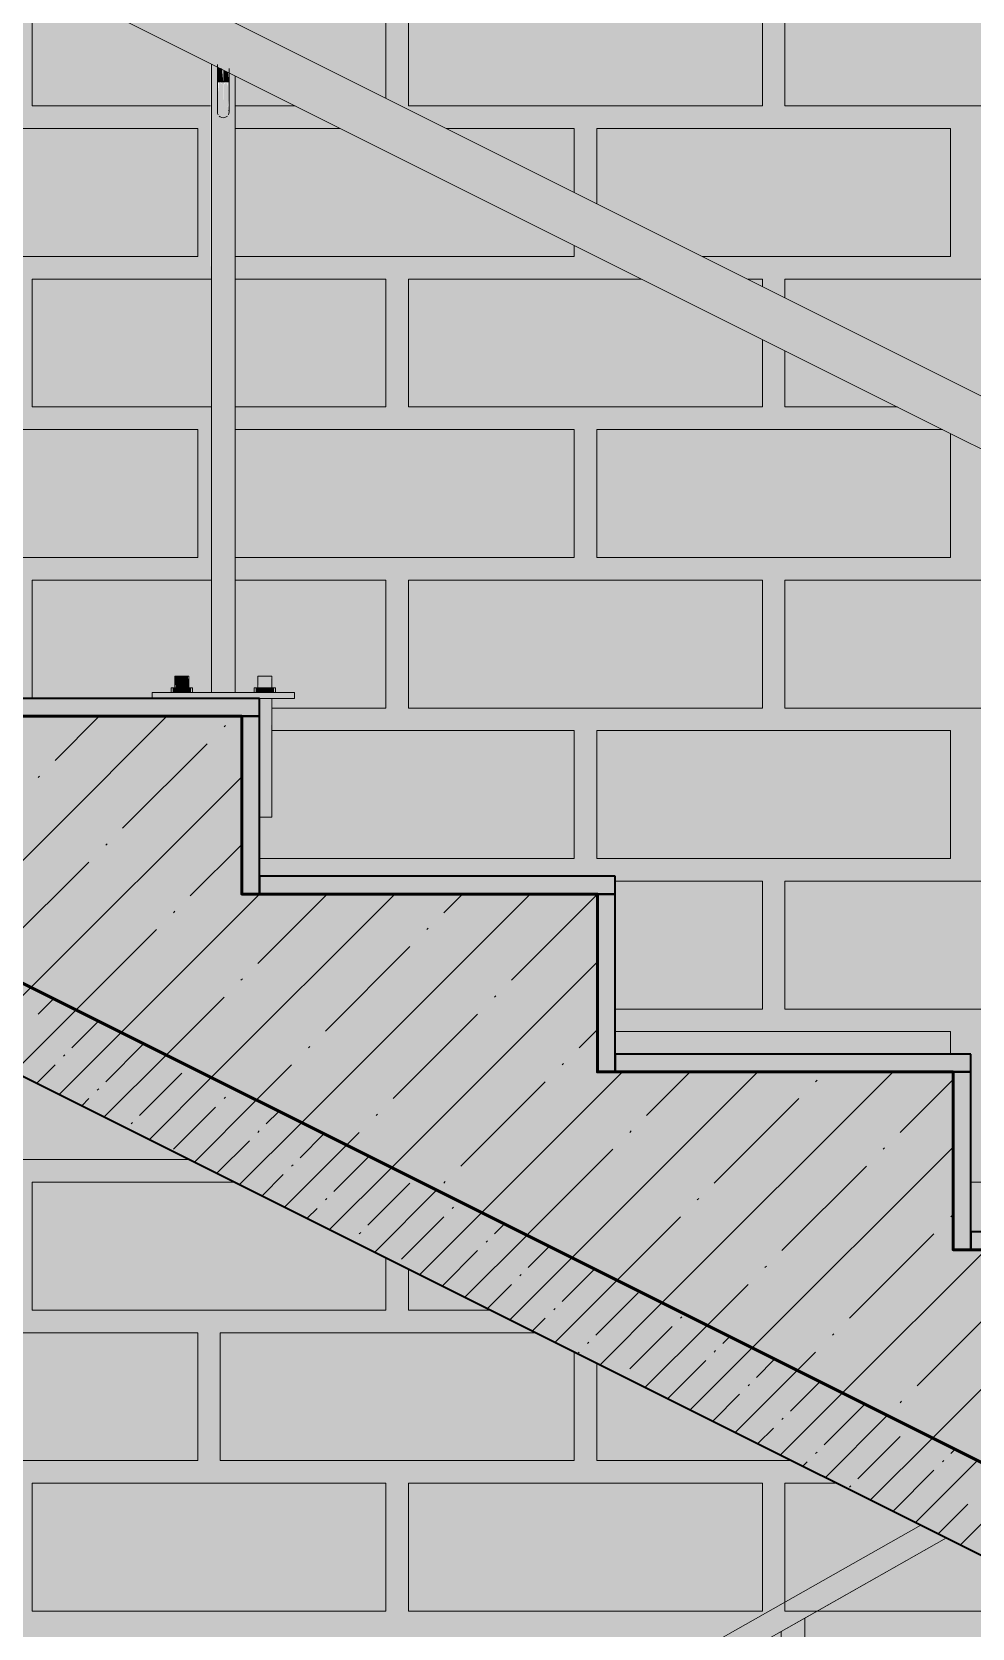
# Model space of a CAD drawing. Header units: millimetres. Extents: x -81576 to 1046824, y -248937 to 691537.
# Drawn here: x 8148 to 9734, y 627271 to 629965 of the extents above; entities that cross this region are included whole.
import ezdxf

# ---------------------------------------------------------------- set-up
doc = ezdxf.new("R2010")
doc.units = ezdxf.units.MM
doc.layers.add('PDF _Геометрия', color=7, linetype='Continuous', true_color=0x1d1d1d)
doc.layers.add('PDF _Сплошная заливка', color=7, linetype='Continuous', true_color=0xffffff)

msp = doc.modelspace()

# ---------------------------------------------------------------- hatches: boundary and pattern name
at = {"layer": 'PDF _Сплошная заливка', "true_color": 0x636466, "transparency": 33554559}
h = msp.add_hatch(color=251, dxfattribs=at)
h.paths.add_polyline_path([(6760.6, 617839.9), (19230.8, 617839.9), (19230.8, 618839.9), (18631.9, 618839.9), (18631.9, 634499.9), (18547.4, 634499.9), (18397.4, 634199.9), (18131.9, 634730.9), (18131.9, 634079.9), (13901.9, 634079.9), (13901.9, 634499.9), (12651.1, 634499.9), (13181.9, 634234.5), (13181.9, 633599.9), (18131.9, 633599.9), (18131.9, 625579.9), (13901.9, 625579.9), (13901.9, 626109.9), (13301.9, 626109.9), (13301.9, 626409.9), (12701.9, 626409.9), (12701.9, 626709.9), (12101.9, 626709.9), (12101.9, 627009.9), (11501.9, 627009.9), (11501.9, 627309.9), (10901.9, 627309.9), (10901.9, 627609.9), (10301.9, 627609.9), (10301.9, 627909.9), (9701.9, 627909.9), (9701.9, 628209.9), (9101.9, 628209.9), (9101.9, 628509.9), (8501.9, 628509.9), (8501.9, 628809.9), (7901.9, 628809.9), (7901.9, 629109.9), (7301.9, 629109.9), (7301.9, 629409.9), (6701.9, 629409.9), (6701.9, 629709.9), (6101.9, 629709.9), (6101.9, 629959.9), (3131.9, 629959.9), (3131.9, 634499.9), (2631.9, 634499.9), (2631.9, 617839.9), (4128.5, 617839.9)], flags=0)
h.paths.add_polyline_path([(6760.6, 618839.9), (3131.9, 618839.9), (3131.9, 622979.9), (6290, 622979.9), (13181.9, 619074.5), (13181.9, 618839.9), (10917.3, 618839.9)], flags=0)
h.paths.add_polyline_path([(15074.1, 618839.9), (13901.9, 618839.9), (13901.9, 619349.9), (13301.9, 619349.9), (13301.9, 619689.9), (12701.9, 619689.9), (12701.9, 620029.9), (12101.9, 620029.9), (12101.9, 620369.9), (11501.9, 620369.9), (11501.9, 620709.9), (10901.9, 620709.9), (10901.9, 621049.9), (10301.9, 621049.9), (10301.9, 621389.9), (9701.9, 621389.9), (9701.9, 621729.9), (9101.9, 621729.9), (9101.9, 622069.9), (8501.9, 622069.9), (8501.9, 622409.9), (7901.9, 622409.9), (7901.9, 622749.9), (7301.9, 622749.9), (7301.9, 623089.9), (6701.9, 623089.9), (6701.9, 623429.9), (6131.9, 623429.9), (6131.9, 623379.9), (3131.9, 623379.9), (3131.9, 629559.9), (5731, 629559.9), (13181.9, 625834.5), (13181.9, 625099.9), (18131.9, 625099.9), (18131.9, 618839.9)], flags=0)
h = msp.add_hatch(color=251, dxfattribs=at)
h.paths.add_polyline_path([(6131.9, 619039.9), (12956.5, 619039.9), (6144.7, 622899.9), (3131.9, 622899.9), (3131.9, 622039.9), (6131.9, 622039.9), (6131.9, 619261.8)], flags=0)
h.paths.add_polyline_path([(14131.9, 619039.9), (14131.9, 620849.9), (14143.8, 620849.9), (13622, 621145.6), (13622, 619379.9), (13931.9, 619379.9), (13931.9, 619039.9)], flags=0)
h.paths.add_polyline_path([(13582, 619379.9), (13582, 621168.2), (13022, 621485.6), (13022, 619719.9), (12982, 619719.9), (12982, 621508.2), (12422, 621825.6), (12422, 620059.9), (12382, 620059.9), (12382, 621848.3), (11822, 622165.6), (11822, 620399.9), (11782, 620399.9), (11782, 622188.3), (11222, 622505.6), (11222, 620740), (11182, 620740), (11182, 622528.3), (10622, 622845.6), (10622, 621080), (10582, 621080), (10582, 622868.3), (10022, 623185.7), (10022, 621420), (9982, 621420), (9982, 623208.3), (9422, 623525.7), (9422, 621760), (9382, 621760), (9382, 623548.4), (8822, 623865.7), (8822, 622100), (8782, 622100), (8782, 623888.4), (8222, 624205.7), (8222, 622440), (8182, 622440), (8182, 624228.4), (7622, 624545.7), (7622, 622780.1), (7582, 622780.1), (7582, 624568.4), (7022, 624885.8), (7022, 623120.1), (6982, 623120.1), (6982, 624908.4), (6422, 625225.8), (6422, 623460.1), (6382, 623460.1), (6382, 625239.9), (6131.9, 625239.9), (6132.4, 623459.9), (6731.9, 623459.9), (6731.9, 623119.9), (7331.9, 623119.9), (7331.9, 622779.9), (7931.9, 622779.9), (7931.9, 622439.9), (8531.9, 622439.9), (8531.9, 622099.9), (9131.9, 622099.9), (9131.9, 621759.9), (9731.9, 621759.9), (9731.9, 621419.9), (10331.9, 621419.9), (10331.9, 621079.9), (10931.9, 621079.9), (10931.9, 620739.9), (11531.9, 620739.9), (11531.9, 620399.9), (12131.9, 620399.9), (12131.9, 620059.9), (12731.9, 620059.9), (12731.9, 619719.9), (13331.9, 619719.9), (13331.9, 619379.9), (13483.6, 619379.9)], flags=0)
h.paths.add_polyline_path([(14211.9, 620857.3), (14211.9, 625099.9), (13181.9, 625099.9), (13181.9, 625834.5), (13171.1, 625839.9), (12858, 625839.9), (6132.4, 629202.7), (6132.4, 625279.9), (6411.6, 625279.9), (6411.9, 625277.5), (14146.5, 620894.3)], flags=0)
h.paths.add_polyline_path([(14207.7, 620849.9), (14211.9, 620849.9), (14211.9, 620857.3)], flags=0)
h.paths.add_polyline_path([(13911.9, 625579.9), (13911.9, 625839.9), (13901.9, 625839.9), (13901.9, 625579.9)], flags=0)
h.paths.add_polyline_path([(14202.1, 625839.9), (14211.9, 625839.9), (14211.9, 627029.9), (13890.8, 627190.4), (13890.8, 626149.9), (13925.2, 626149.9), (13925.2, 626157.9), (13928.8, 626159.9), (13930.4, 626177.9), (13952.8, 626177.9), (13953.5, 626157.9), (13956.4, 626157.9), (13956.4, 626149.9), (13990.8, 626149.9), (13990.8, 626139.9), (13952.8, 626139.9), (13951.2, 625939.9), (13931.9, 625939.9), (13932.3, 625839.9), (14034.9, 625839.9)], flags=0)
h.paths.add_polyline_path([(13750.8, 626139.9), (13750.8, 626149.9), (13785.2, 626149.9), (13785.2, 626157.9), (13788.8, 626159.9), (13790.4, 626177.9), (13812.8, 626177.9), (13813.5, 626157.9), (13816.4, 626157.9), (13816.4, 626149.9), (13850.8, 626149.9), (13850.8, 627210.4), (12090.8, 628090.4), (12090.8, 627049.9), (12125.2, 627049.9), (12125.2, 627057.9), (12128.8, 627059.9), (12130.4, 627077.9), (12152.8, 627077.9), (12153.5, 627057.9), (12156.4, 627057.9), (12156.4, 627049.9), (12190.8, 627049.9), (12190.8, 627039.9), (12152.8, 627039.9), (12151.2, 626839.9), (12131.9, 626839.9), (12131.9, 626739.9), (12731.9, 626739.9), (12731.9, 626439.9), (13331.9, 626439.9), (13331.9, 626139.9), (13725.8, 626139.9)], flags=0)
h.paths.add_polyline_path([(11950.8, 627039.9), (11950.8, 627049.9), (11985.2, 627049.9), (11985.2, 627057.9), (11988.8, 627059.9), (11990.4, 627077.9), (12012.8, 627077.9), (12013.5, 627057.9), (12016.4, 627057.9), (12016.4, 627049.9), (12050.8, 627049.9), (12050.8, 628110.4), (10290.8, 628990.4), (10290.8, 627949.9), (10325.2, 627949.9), (10325.2, 627957.9), (10328.8, 627959.9), (10330.4, 627977.9), (10352.8, 627977.9), (10353.5, 627957.9), (10356.4, 627957.9), (10356.4, 627949.9), (10390.8, 627949.9), (10390.8, 627939.9), (10352.8, 627939.9), (10351.2, 627739.9), (10331.9, 627739.9), (10331.9, 627639.9), (10931.9, 627639.9), (10931.9, 627339.9), (11531.9, 627339.9), (11531.9, 627039.9)], flags=0)
h.paths.add_polyline_path([(14211.9, 627119.3), (14211.9, 627829.9), (13880.4, 627995.6), (13879.4, 627979.9), (13877.9, 627979.9), (13880.5, 627953.5), (13880.7, 627939.9), (13890.8, 627939.9), (13890.8, 627279.9), (14164.8, 627142.9)], flags=0)
h.paths.add_polyline_path([(13850.8, 627299.9), (13850.8, 627939.9), (13862.8, 627941.4), (13861, 627960.8), (13862.1, 627971.1), (13861.9, 627979.9), (13861.1, 627979.9), (13861, 628005.4), (12080.4, 628895.6), (12079.4, 628879.9), (12077.9, 628879.9), (12080.5, 628853.5), (12080.7, 628839.9), (12090.8, 628839.9), (12090.8, 628179.9), (13848.8, 627300.9)], flags=0)
h.paths.add_polyline_path([(14211.9, 627919.3), (14211.9, 633599.9), (13961.9, 633599.9), (13961.9, 633585.8), (13911.9, 633583), (13911.4, 633579.6), (8401.3, 630824.6), (14164.8, 627942.9)], flags=0)
h.paths.add_polyline_path([(10150.8, 627939.9), (10150.8, 627949.9), (10185.2, 627949.9), (10185.2, 627957.9), (10188.8, 627959.9), (10190.4, 627977.9), (10212.8, 627977.9), (10213.5, 627957.9), (10216.4, 627957.9), (10216.4, 627949.9), (10250.8, 627949.9), (10250.8, 629010.4), (8490.8, 629890.4), (8490.8, 628849.9), (8525.2, 628849.9), (8525.2, 628857.9), (8528.8, 628859.9), (8530.4, 628877.9), (8552.8, 628877.9), (8553.5, 628857.9), (8556.4, 628857.9), (8556.4, 628849.9), (8590.8, 628849.9), (8590.8, 628839.9), (8552.8, 628839.9), (8551.2, 628639.9), (8531.9, 628639.9), (8531.9, 628539.9), (9131.9, 628539.9), (9131.9, 628239.9), (9731.9, 628239.9), (9731.9, 627939.9), (10137.9, 627939.9)], flags=0)
h.paths.add_polyline_path([(13870.8, 627975.1), (13873.4, 627979.9), (13865.8, 627979.9), (13870.4, 627975.5)], flags=0)
h.paths.add_polyline_path([(12050.8, 628199.9), (12050.8, 628839.9), (12062.8, 628841.4), (12061, 628860.8), (12062.1, 628871.1), (12061.9, 628879.9), (12061.1, 628879.9), (12061.1, 628905.3), (10280.4, 629795.6), (10279.4, 629779.9), (10277.9, 629779.9), (10280.5, 629753.5), (10280.7, 629739.9), (10290.8, 629739.9), (10290.8, 629079.9), (11980.7, 628234.9)], flags=0)
h.paths.add_polyline_path([(7931.9, 628839.9), (8350.8, 628839.9), (8350.8, 628849.9), (8385.2, 628849.9), (8385.2, 628857.9), (8388.8, 628859.9), (8390.4, 628877.9), (8412.8, 628877.9), (8413.5, 628857.9), (8416.4, 628857.9), (8416.4, 628849.9), (8450.8, 628849.9), (8449.3, 629911.2), (7698.8, 630286.4), (6690.8, 629782.4), (6690.8, 629749.9), (6725.2, 629749.9), (6725.2, 629757.9), (6728.8, 629759.9), (6730.4, 629777.9), (6752.8, 629777.9), (6753.5, 629757.9), (6756.4, 629757.9), (6756.4, 629749.9), (6790.8, 629749.9), (6790.8, 629739.9), (6752.8, 629739.9), (6751.2, 629539.9), (6731.9, 629539.9), (6732.3, 629439.9), (7331.9, 629439.9), (7331.9, 629139.9), (7931.9, 629139.9), (7931.9, 628902.1)], flags=0)
h.paths.add_polyline_path([(12070.8, 628875.1), (12073.4, 628879.9), (12065.8, 628879.9), (12070.4, 628875.5)], flags=0)
h.paths.add_polyline_path([(10250.8, 629099.9), (10250.8, 629739.9), (10262.8, 629741.4), (10261, 629760.8), (10262.1, 629771.1), (10261.9, 629779.9), (10261.1, 629779.9), (10261, 629805.4), (8480.4, 630695.6), (8479.4, 630679.9), (8477.9, 630679.9), (8480.5, 630653.5), (8480.7, 630639.9), (8490.8, 630639.9), (8490.8, 629979.9), (10246, 629102.3)], flags=0)
h.paths.add_polyline_path([(6625.7, 629749.9), (6650.8, 629749.9), (6650.8, 629762.4), (6630.7, 629752.4)], flags=0)
h.paths.add_polyline_path([(10270.8, 629775.1), (10273.4, 629779.9), (10267.8, 629777.9), (10270.4, 629775.5)], flags=0)
h.paths.add_polyline_path([(8450.8, 629999.9), (8450.8, 630639.9), (8462.8, 630641.4), (8461, 630660.8), (8462.1, 630671.1), (8461.9, 630679.9), (8461.1, 630679.9), (8461.1, 630705.3), (8435.8, 630718), (8319.4, 630718), (8319.4, 630636.8), (8399.6, 630636.8), (7788.3, 630331.2), (8449.3, 630000.7)], flags=0)
h.paths.add_polyline_path([(8470.8, 630675.1), (8473.4, 630679.9), (8465.8, 630679.9), (8470.4, 630675.5)], flags=0)
h.paths.add_polyline_path([(11751.9, 632544.6), (11911.9, 632624.6), (11911.9, 632627.6), (11751.9, 632545.8)], flags=0)
h.paths.add_polyline_path([(11951.9, 632644.6), (12111.9, 632724.6), (12111.9, 632730), (11951.9, 632648.1)], flags=0)
h.paths.add_polyline_path([(12151.9, 632744.6), (12311.9, 632824.6), (12311.9, 632832.4), (12151.9, 632750.5)], flags=0)
h.paths.add_polyline_path([(12351.9, 632844.6), (12511.9, 632924.6), (12511.9, 632934.7), (12351.9, 632852.8)], flags=0)
h.paths.add_polyline_path([(12551.9, 632944.6), (12711.9, 633024.6), (12711.9, 633037.1), (12551.9, 632955.2)], flags=0)
h.paths.add_polyline_path([(12751.9, 633044.6), (12911.9, 633124.6), (12911.9, 633139.5), (12751.9, 633057.6)], flags=0)
h.paths.add_polyline_path([(12951.9, 633144.6), (13111.9, 633224.6), (13111.9, 633241.8), (12951.9, 633159.9)], flags=0)
h.paths.add_polyline_path([(13151.9, 633244.6), (13311.9, 633324.6), (13311.9, 633344.2), (13151.9, 633262.3)], flags=0)
h.paths.add_polyline_path([(13351.9, 633344.6), (13511.9, 633424.6), (13511.9, 633446.5), (13351.9, 633364.6)], flags=0)
h.paths.add_polyline_path([(13551.9, 633444.6), (13711.9, 633524.6), (13711.9, 633548.9), (13551.9, 633467)], flags=0)
h.paths.add_polyline_path([(13751.9, 633544.6), (13817.9, 633577.6), (13761.9, 633574.5), (13751.9, 633569.4), (13751.9, 633564.3)], flags=0)
for points in [[(14751.9, 626759.9), (14769.5, 626840.5), (6170.5, 631138.9), (6152.8, 631059.4), (14749.2, 626761.3)], [(8461.1, 629879.9), (8470.8, 629879.9), (8468.7, 629902.9), (8461.1, 629905.3), (8461.1, 629902.9)], [(8480.4, 629879.9), (8478.8, 629897.2), (8470.8, 629900.4), (8470.8, 629879.9), (8479.7, 629879.9)], [(8470.8, 629822.4), (8470.4, 629875.5), (8463.7, 629879.9), (8461, 629853.5), (8461.5, 629833.4), (8461.9, 629826.4), (8463.9, 629822.8), (8466.9, 629822.7)], [(8470.8, 629822.4), (8477.9, 629822.8), (8480.6, 629830.9), (8480.6, 629839.7), (8479.3, 629838.8), (8478.3, 629838.9), (8480.5, 629853.5), (8479.7, 629869.7), (8475.8, 629879.9), (8470.8, 629875.1), (8470.8, 629825)], [(13171.1, 625839.9), (6101.9, 629374.5), (6101.9, 629218), (12858, 625839.9), (13111.9, 625839.9)], [(8400.8, 628857.9), (8412.8, 628857.9), (8411.2, 628877.9), (8388.8, 628877.9), (8390.6, 628857.9), (8397.9, 628857.9)], [(8590.8, 628839.9), (8590.8, 628849.9), (8350.8, 628849.9), (8350.8, 628839.9), (8579.2, 628839.9)], [(8400.8, 628849.9), (8416.4, 628849.9), (8416.4, 628857.9), (8385.2, 628857.9), (8385.2, 628849.9), (8398, 628849.9)], [(8531.8, 628849.9), (8556.4, 628849.9), (8556.4, 628857.9), (8525.2, 628857.9), (8525.2, 628849.9), (8530.6, 628849.9)], [(8449.3, 628809.9), (8531.9, 628809.9), (8531.9, 628839.9), (7931.9, 628839.9), (7931.9, 628809.9), (8319.4, 628809.9)], [(8501.9, 628509.9), (8531.9, 628509.9), (8531.9, 628809.9), (8501.9, 628809.9), (8501.9, 628625.5)], [(8839, 628509.9), (9131.9, 628509.9), (9131.9, 628539.9), (8531.9, 628539.9), (8531.9, 628509.9), (8766.1, 628509.9)], [(10256.8, 627909.9), (10331.9, 627909.9), (10331.9, 627939.9), (9731.9, 627939.9), (9731.9, 627909.9), (10250.8, 627909.9)]]:
    msp.add_hatch(color=251, dxfattribs=at).paths.add_polyline_path(points)
h = msp.add_hatch(color=251, dxfattribs=at)
h.paths.add_polyline_path([(8490.8, 628849.9), (8490.8, 629890.4), (8480.4, 629895.6), (8479.4, 629879.9), (8477.9, 629879.9), (8480.5, 629853.5), (8480, 629833.4), (8479.7, 629826.4), (8475.4, 629822.7), (8463.7, 629822.8), (8461, 629830.9), (8461, 629839.7), (8462.2, 629838.8), (8462.8, 629841.4), (8461, 629860.8), (8462.1, 629871.1), (8461.9, 629879.9), (8461.1, 629879.9), (8461.1, 629905.3), (8450.8, 629909.9), (8450.8, 628849.9)], flags=0)
h.paths.add_polyline_path([(8470.8, 629875.1), (8473.4, 629879.9), (8465.8, 629879.9), (8470.4, 629875.5)], flags=0)
h.paths.add_polyline_path([(8490.8, 629979.9), (8490.8, 630639.9), (8480.6, 630639.9), (8477.7, 630622.8), (8463.7, 630622.8), (8461, 630630.9), (8461, 630639.9), (8450.8, 630639.9), (8450.8, 629999.9)], flags=0)
h = msp.add_hatch(color=251, dxfattribs=at)
h.paths.add_polyline_path([(8549.3, 628639.9), (8552.8, 628639.9), (8551.2, 628839.9), (8531.9, 628839.9), (8532.3, 628639.9), (8546.8, 628639.9)], flags=0)
h.paths.add_polyline_path([(8537.7, 628857.9), (8552.8, 628857.9), (8551.2, 628877.9), (8528.8, 628877.9), (8530.6, 628857.9), (8536.1, 628857.9)], flags=0)

# ---------------------------------------------------------------- linework, layer by layer
at = {"layer": 'PDF _Геометрия', "color": 7, "lineweight": 53}
for points in [[(10301.9, 627909.9), (9701.9, 627909.9), (9701.9, 628209.9), (9101.9, 628209.9), (9101.9, 628509.9), (8501.9, 628509.9), (8501.9, 628809.9), (7901.9, 628809.9), (7901.9, 629109.9), (7301.9, 629109.9), (7301.9, 629409.9), (6701.9, 629409.9), (6701.9, 629709.9), (6101.9, 629709.9), (6101.9, 629959.9), (3131.9, 629959.9), (3131.9, 634499.9)], [(3131.9, 623379.9), (3131.9, 629559.9), (5731, 629559.9), (13181.9, 625834.5), (13181.9, 625099.9), (18131.9, 625099.9), (18131.9, 618839.9)]]:
    msp.add_lwpolyline(points, dxfattribs=at)
at = {"layer": 'PDF _Геометрия', "color": 7, "lineweight": 9}
for points in [[(14770.8, 626839.9), (6170.8, 631139.9), (6170.5, 631138.9), (6169.8, 631135.9), (6168.7, 631131.2), (6167.2, 631124.8), (6165.4, 631117.2), (6163.4, 631108.8), (6161.3, 631099.9), (6159.2, 631091), (6157.2, 631082.5), (6155.5, 631075), (6154, 631068.6), (6152.8, 631063.9), (6152.1, 631060.9), (6151.9, 631059.9), (14751.9, 626759.9)], [(8490.8, 628849.9), (8490.8, 629890.4), (8490.8, 628849.9), (8450.8, 628849.9), (8450.8, 629910.4), (8450.8, 628849.9)], [(8460.8, 629909.9), (8460.8, 629879.9), (8460.8, 629877.9), (8460.8, 629875.9), (8460.8, 629873.9), (8460.8, 629871.9), (8460.8, 629870), (8460.8, 629868), (8460.8, 629866.1), (8460.8, 629864.2), (8460.8, 629862.3), (8460.8, 629860.4), (8460.8, 629858.6), (8460.8, 629856.8), (8460.8, 629855), (8460.8, 629853.3), (8460.8, 629851.7), (8460.8, 629850), (8460.8, 629848.5), (8460.8, 629846.9), (8460.8, 629845.4), (8460.8, 629844), (8460.8, 629842.7), (8460.8, 629841.4), (8460.8, 629840.1), (8460.8, 629838.9), (8460.8, 629837.8), (8460.8, 629836.8), (8460.8, 629835.8), (8460.8, 629834.9), (8460.8, 629834.1), (8460.8, 629833.3), (8460.8, 629832.6), (8460.8, 629832), (8460.8, 629831.5), (8460.8, 629831), (8460.8, 629830.6), (8460.8, 629830.3), (8460.8, 629830.1), (8460.8, 629830), (8460.8, 629829.9)], [(8480.8, 629829.9), (8480.8, 629829.9), (8480.8, 629830.1), (8480.8, 629830.3), (8480.8, 629830.5), (8480.8, 629830.9), (8480.8, 629831.3), (8480.8, 629831.8), (8480.8, 629832.4), (8480.8, 629833.1), (8480.8, 629833.8), (8480.8, 629834.7), (8480.8, 629835.5), (8480.8, 629836.5), (8480.8, 629837.5), (8480.8, 629838.6), (8480.8, 629839.8), (8480.8, 629841), (8480.8, 629842.3), (8480.8, 629843.6), (8480.8, 629845.1), (8480.8, 629846.5), (8480.8, 629848), (8480.8, 629849.6), (8480.8, 629851.2), (8480.8, 629852.9), (8480.8, 629854.6), (8480.8, 629856.3), (8480.8, 629858.1), (8480.8, 629859.9), (8480.8, 629861.8), (8480.8, 629863.7), (8480.8, 629865.6), (8480.8, 629867.5), (8480.8, 629869.4), (8480.8, 629871.4), (8480.8, 629873.4), (8480.8, 629875.4), (8480.8, 629877.4), (8480.8, 629879.4), (8480.8, 629879.9), (8480.8, 629902.9)], [(8462.1, 629824.9), (8461.1, 629827.3), (8460.8, 629829.9), (8461.1, 629832.5)], [(8477.9, 629822.8), (8475.8, 629821.2), (8473.4, 629820.2), (8470.8, 629819.9), (8468.2, 629820.2), (8465.8, 629821.2), (8463.7, 629822.8)], [(8480.4, 629832.5), (8480.8, 629829.9), (8480.4, 629827.3), (8479.4, 629824.9)], [(8412.8, 628857.9), (8412.8, 628877.9), (8412.4, 628877.9), (8411.2, 628877.9), (8409.3, 628877.9), (8406.8, 628877.9), (8403.9, 628877.9), (8400.8, 628877.9), (8397.7, 628877.9), (8394.8, 628877.9), (8392.3, 628877.9), (8390.4, 628877.9), (8389.2, 628877.9), (8388.8, 628877.9), (8388.8, 628857.9)], [(8409.3, 628877.9), (8406.8, 628877.9), (8403.9, 628877.9), (8400.8, 628877.9), (8397.7, 628877.9), (8394.8, 628877.9), (8392.3, 628877.9)], [(8552.8, 628857.9), (8552.8, 628877.9), (8552.4, 628877.9), (8551.2, 628877.9), (8549.3, 628877.9), (8546.8, 628877.9), (8543.9, 628877.9), (8540.8, 628877.9), (8537.7, 628877.9), (8534.8, 628877.9), (8532.3, 628877.9), (8530.4, 628877.9), (8529.2, 628877.9), (8528.8, 628877.9), (8528.8, 628857.9)], [(8549.3, 628877.9), (8546.8, 628877.9), (8543.9, 628877.9), (8540.8, 628877.9), (8537.7, 628877.9), (8534.8, 628877.9), (8532.3, 628877.9)], [(8449.3, 628849.9), (8416.4, 628849.9), (8413.5, 628849.9), (8409.8, 628849.9), (8405.4, 628849.9), (8400.8, 628849.9), (8396.1, 628849.9), (8391.8, 628849.9), (8388.1, 628849.9), (8385.2, 628849.9), (8350.8, 628849.9), (8590.8, 628849.9), (8579.2, 628849.9)], [(8350.8, 628839.9), (8350.8, 628849.9), (8350.8, 628839.9), (8590.8, 628839.9), (8579.2, 628839.9)], [(8413.5, 628857.9), (8416.4, 628857.9), (8418.2, 628857.9), (8418.8, 628857.9), (8418.2, 628857.9), (8416.4, 628857.9), (8413.5, 628857.9), (8409.8, 628857.9), (8405.4, 628857.9), (8400.8, 628857.9), (8396.1, 628857.9), (8391.8, 628857.9), (8388.1, 628857.9), (8385.2, 628857.9), (8383.4, 628857.9), (8382.8, 628857.9), (8382.8, 628849.9)], [(8388.1, 628857.9), (8385.2, 628857.9), (8383.4, 628857.9), (8382.8, 628857.9)], [(8418.8, 628849.9), (8418.8, 628857.9)], [(8553.5, 628857.9), (8556.4, 628857.9), (8558.2, 628857.9), (8558.8, 628857.9), (8558.2, 628857.9), (8556.4, 628857.9), (8553.5, 628857.9), (8549.8, 628857.9), (8545.4, 628857.9), (8540.8, 628857.9), (8536.1, 628857.9), (8531.8, 628857.9), (8528.1, 628857.9), (8525.2, 628857.9), (8523.4, 628857.9), (8522.8, 628857.9), (8522.8, 628849.9)], [(8528.1, 628857.9), (8525.2, 628857.9), (8523.4, 628857.9), (8522.8, 628857.9)], [(8556.4, 628849.9), (8553.5, 628849.9), (8549.8, 628849.9), (8545.4, 628849.9), (8540.8, 628849.9), (8536.1, 628849.9), (8531.8, 628849.9), (8528.1, 628849.9), (8525.2, 628849.9)], [(8558.8, 628849.9), (8558.8, 628857.9)], [(8590.8, 628839.9), (8590.8, 628849.9), (8590.8, 628839.9)], [(8549.3, 628639.9), (8546.8, 628639.9), (8543.9, 628639.9), (8540.8, 628639.9), (8537.7, 628639.9), (8534.8, 628639.9), (8532.3, 628639.9), (8534.8, 628639.9), (8537.7, 628639.9), (8540.8, 628639.9), (8543.9, 628639.9), (8546.8, 628639.9), (8549.3, 628639.9), (8551.2, 628639.9), (8552.4, 628639.9), (8552.8, 628639.9), (8552.8, 628839.9)], [(8211.9, 624819.9), (8211.9, 626585.6), (7651.9, 626268.3), (7611.9, 626245.6), (7611.9, 624597.5), (7611.9, 626245.6), (7051.9, 625928.3), (7051.9, 624914.8), (7051.9, 625928.3), (7011.9, 625905.6), (7011.9, 624937.5), (7011.9, 625905.6), (6451.9, 625588.2), (6451.9, 625254.8), (6451.9, 625588.2), (6411.9, 625565.6), (6411.9, 625277.5), (6411.9, 625565.6), (6132.4, 625407.2), (9690.6, 627423.6), (9451.9, 627288.3), (9411.9, 627265.7), (9411.9, 625500)], [(8851.9, 625160), (8811.9, 625160), (8811.9, 626925.6), (8851.9, 626948.3), (8851.9, 625160), (8851.9, 626948.3), (9411.9, 627265.7), (9411.9, 625500), (9451.9, 625500), (9451.9, 627288.3), (9451.9, 625500)]]:
    msp.add_lwpolyline(points, dxfattribs=at)
at = {"layer": 'PDF _Геометрия', "color": 9, "lineweight": 9, "true_color": 0xcacaca}
for points in [[(8160.1, 630055.8), (8148.3, 630055.8), (8148.3, 629839.9), (8449.3, 629839.9)], [(8490.8, 630055.8), (8745.2, 630055.8), (8745.2, 629852.7)], [(9760.1, 630055.8), (9418.3, 630055.8), (9418.3, 629839.9), (10015.2, 629839.9), (10015.2, 629928.2)], [(8490.8, 629839.9), (8591.9, 629839.9)], [(8490.8, 629801.8), (8668.1, 629801.8)], [(8847, 629801.8), (9062.7, 629801.8), (9062.7, 629693.9)], [(9278.8, 629585.9), (9697.7, 629585.9), (9697.7, 629801.8), (9100.8, 629801.8), (9100.8, 629674.9)], [(8490.8, 629585.9), (9062.7, 629585.9), (9062.7, 629604.5)], [(8450.8, 629547.8), (8148.3, 629547.8), (8148.3, 629331.9), (8450.8, 629331.9)], [(8490.8, 629331.9), (8745.2, 629331.9), (8745.2, 629547.8), (8490.8, 629547.8)], [(9176.1, 629547.8), (8783.3, 629547.8), (8783.3, 629331.9), (9380.2, 629331.9), (9380.2, 629445.7)], [(9355, 629547.8), (9380.2, 629547.8), (9380.2, 629535.2)], [(9786.8, 629331.9), (10015.2, 629331.9), (10015.2, 629547.8), (9418.3, 629547.8), (9418.3, 629516.1)], [(9418.3, 629426.7), (9418.3, 629331.9), (9607.9, 629331.9)], [(7931.9, 629077.9), (8427.7, 629077.9), (8427.7, 629293.8), (7830.8, 629293.8), (7830.8, 629139.9)], [(8490.8, 629077.9), (9062.7, 629077.9), (9062.7, 629293.8), (8490.8, 629293.8)], [(9684.1, 629293.8), (9100.8, 629293.8), (9100.8, 629077.9), (9697.7, 629077.9), (9697.7, 629287)], [(8148.3, 628839.9), (8148.3, 629039.8), (8450.8, 629039.8)], [(8552.4, 628823.9), (8745.2, 628823.9), (8745.2, 629039.8), (8490.8, 629039.8)], [(8531.9, 628569.9), (9062.7, 628569.9), (9062.7, 628785.8), (8552.4, 628785.8)], [(9131.9, 628315.9), (9380.2, 628315.9), (9380.2, 628531.8), (9131.9, 628531.8)], [(7982.2, 628277.8), (7830.8, 628277.8), (7830.8, 628061.9), (8414, 628061.9)], [(9131.9, 628277.8), (9697.7, 628277.8), (9697.7, 628239.9)], [(8490.2, 628023.8), (8148.3, 628023.8), (8148.3, 627807.9), (8745.2, 627807.9), (8745.2, 627896.3)], [(9731.9, 628023.8), (10015.2, 628023.8), (10015.2, 627939.9)], [(8783.3, 627877.2), (8783.3, 627807.9), (8922, 627807.9)], [(8998.2, 627769.8), (8465.8, 627769.8), (8465.8, 627553.9), (9062.7, 627553.9), (9062.7, 627737.5)], [(9100.8, 627718.5), (9100.8, 627553.9), (9430, 627553.9)], [(9506.2, 627515.8), (9418.3, 627515.8), (9418.3, 627299.9), (9938, 627299.9)]]:
    msp.add_lwpolyline(points, dxfattribs=at)
for points in [[(9380.2, 630055.8), (8783.3, 630055.8), (8783.3, 629839.9), (9380.2, 629839.9)], [(8427.7, 629801.8), (7830.8, 629801.8), (7830.8, 629585.9), (8427.7, 629585.9)], [(9380.2, 629039.8), (8783.3, 629039.8), (8783.3, 628823.9), (9380.2, 628823.9)], [(10015.2, 629039.8), (9418.3, 629039.8), (9418.3, 628823.9), (10015.2, 628823.9)], [(9697.7, 628785.8), (9100.8, 628785.8), (9100.8, 628569.9), (9697.7, 628569.9)], [(10015.2, 628531.8), (9418.3, 628531.8), (9418.3, 628315.9), (10015.2, 628315.9)], [(8427.7, 627769.8), (7830.8, 627769.8), (7830.8, 627553.9), (8427.7, 627553.9)], [(8745.2, 627515.8), (8148.3, 627515.8), (8148.3, 627299.9), (8745.2, 627299.9)], [(9380.2, 627515.8), (8783.3, 627515.8), (8783.3, 627299.9), (9380.2, 627299.9)]]:
    msp.add_lwpolyline(points, close=True, dxfattribs=at)
at = {"layer": 'PDF _Геометрия', "color": 7, "lineweight": 35}
for points in [[(10301.9, 627909.9), (9701.9, 627909.9), (9701.9, 628209.9), (9101.9, 628209.9), (9101.9, 628509.9), (8501.9, 628509.9), (8501.9, 628809.9), (7901.9, 628809.9), (7901.9, 629109.9), (7301.9, 629109.9), (7301.9, 629409.9), (6701.9, 629409.9), (6701.9, 629709.9), (6101.9, 629709.9), (6101.9, 629959.9), (3131.9, 629959.9)], [(3131.9, 629559.9), (3131.9, 629479.9), (5578, 629479.9), (6101.9, 629218), (12858, 625839.9), (13171.1, 625839.9)]]:
    msp.add_lwpolyline(points, dxfattribs=at)
for points in [[(8531.9, 628839.9), (7931.9, 628839.9), (7931.9, 628809.9), (8531.9, 628809.9)], [(8531.9, 628509.9), (8531.9, 628809.9), (8501.9, 628809.9), (8501.9, 628509.9)], [(9131.9, 628539.9), (8531.9, 628539.9), (8531.9, 628509.9), (9131.9, 628509.9)], [(9131.9, 628209.9), (9131.9, 628509.9), (9101.9, 628509.9), (9101.9, 628209.9)], [(9731.9, 628239.9), (9131.9, 628239.9), (9131.9, 628209.9), (9731.9, 628209.9)], [(9731.9, 627909.9), (9731.9, 628209.9), (9701.9, 628209.9), (9701.9, 627909.9)], [(10331.9, 627939.9), (9731.9, 627939.9), (9731.9, 627909.9), (10331.9, 627909.9)]]:
    msp.add_lwpolyline(points, close=True, dxfattribs=at)
at = {"layer": 'PDF _Геометрия', "color": 250, "lineweight": 9, "true_color": 0x2c2c2c}
for points in [[(7889.9, 628324), (7994.2, 628428.3), (8375.8, 628809.9)], [(8187, 628735.1), (8261.7, 628809.9)], [(8472.1, 628792.1), (8474.5, 628794.5)], [(8301, 628621.1), (8443.6, 628763.6)], [(8041.9, 628247.9), (8146.3, 628352.3), (8501.9, 628707.9)], [(8158.5, 628706.6), (8160.8, 628709)], [(8272.5, 628592.6), (8274.9, 628594.9)], [(8415.1, 628507), (8501.9, 628593.8)], [(8101.4, 628421.5), (8244, 628564)], [(8194, 628171.9), (8298.3, 628276.2), (8532, 628509.9)], [(8346.1, 628095.9), (8450.4, 628200.2), (8760.1, 628509.9)], [(8498.1, 628019.8), (8602.5, 628124.2), (8988.2, 628509.9)], [(8529.1, 628393), (8646, 628509.9)], [(8842.8, 628478.5), (8874.1, 628509.9)], [(8956.8, 628364.5), (9099.4, 628507)], [(8386.6, 628478.5), (8388.9, 628480.9)], [(8118, 628209.9), (8222.3, 628314.3), (8358, 628450)], [(8814.2, 628450), (8816.6, 628452.4)], [(8643.2, 628278.9), (8785.7, 628421.5)], [(8650.2, 627943.8), (8754.5, 628048.1), (9101.9, 628395.5)], [(8500.6, 628364.5), (8503, 628366.8)], [(8270, 628133.9), (8374.4, 628238.2), (8472.1, 628335.9)], [(8928.3, 628335.9), (8930.7, 628338.3)], [(8158.5, 628307.4), (8184.3, 628333.3)], [(8757.2, 628164.9), (8899.8, 628307.4)], [(8215.5, 628250.4), (8260.3, 628295.3)], [(9070.9, 628250.4), (9101.9, 628281.4)], [(8272.5, 628193.4), (8336.4, 628257.2)], [(8201.2, 628236.2), (8203.6, 628238.5)], [(8614.7, 628250.4), (8617, 628252.8)], [(8156, 628190.9), (8187, 628221.9)], [(8329.5, 628136.4), (8400.8, 628207.6)], [(8422.1, 628057.8), (8526.4, 628162.2), (8586.1, 628221.9)], [(8802.3, 627867.8), (8906.6, 627972.1), (9144.4, 628209.9)], [(8954.3, 627791.7), (9058.7, 627896.1), (9372.5, 628209.9)], [(9042.3, 628221.9), (9044.7, 628224.3)], [(9106.4, 627715.7), (9210.7, 627820), (9600.6, 628209.9)], [(9184.9, 628136.4), (9258.4, 628209.9)], [(8258.3, 628179.1), (8260.6, 628181.5)], [(8871.3, 628050.8), (9013.8, 628193.4)], [(9470, 628193.4), (9472.4, 628195.8)], [(9612.6, 628107.9), (9701.9, 628197.1)], [(8232, 628152.9), (8244, 628164.9)], [(8386.6, 628079.3), (8457.8, 628150.6)], [(8472.1, 628164.9), (8474.5, 628167.2)], [(9299, 628022.3), (9441.5, 628164.9)], [(8315.3, 628122.1), (8317.7, 628124.5)], [(8543.4, 628122.1), (8564.5, 628143.2)], [(8728.7, 628136.4), (8731.1, 628138.7)], [(8460.1, 628038.8), (8514.9, 628093.6)], [(8529.1, 628107.9), (8531.5, 628110.2)], [(8574.2, 627981.8), (8678.5, 628086.2), (8700.2, 628107.9)], [(8600.4, 628065.1), (8640.5, 628105.2)], [(9156.4, 628107.9), (9158.8, 628110.2)], [(8657.4, 628008.1), (8716.5, 628067.2)], [(8985.3, 627936.8), (9127.9, 628079.3)], [(9258.5, 627639.7), (9362.8, 627744), (9701.9, 628083.1)], [(9584.1, 628079.3), (9586.4, 628081.7)], [(8586.1, 628050.8), (8588.5, 628053.2)], [(9413, 627908.3), (9555.6, 628050.8)], [(8536.1, 628000.8), (8571.9, 628036.6)], [(8714.5, 627951), (8785.7, 628022.3)], [(8842.8, 628022.3), (8845.1, 628024.7)], [(8643.2, 627993.8), (8645.5, 627996.2)], [(8726.2, 627905.8), (8830.6, 628010.1)], [(9270.4, 627993.8), (9272.8, 627996.2)], [(8612.2, 627962.8), (8628.9, 627979.5)], [(8771.5, 627894), (8842.8, 627965.3)], [(8857, 627979.5), (8859.4, 627981.9)], [(9030.4, 627753.7), (9134.7, 627858.1), (9241.9, 627965.3)], [(9698.1, 627965.3), (9700.5, 627967.7)], [(8700.2, 627936.8), (8702.6, 627939.1)], [(8878.3, 627829.7), (8982.6, 627934.1)], [(8928.3, 627936.8), (8944.6, 627953.1)], [(9527.1, 627794.2), (9669.6, 627936.8)], [(8840.3, 627848.8), (8899.8, 627908.3)], [(8914, 627922.5), (8916.4, 627924.9)], [(8985.3, 627879.8), (9020.7, 627915.1)], [(9410.5, 627563.6), (9514.9, 627668), (9756.8, 627909.9)], [(9562.6, 627487.6), (9666.9, 627591.9), (9984.9, 627909.9)], [(9714.6, 627411.6), (9819, 627515.9), (10213, 627909.9)], [(9042.3, 627822.7), (9096.7, 627877.1)], [(9384.5, 627879.8), (9386.9, 627882.1)], [(8916.3, 627810.7), (8956.8, 627851.2)], [(8971.1, 627865.5), (8973.4, 627867.9)], [(9182.4, 627677.7), (9286.8, 627782), (9356, 627851.2)], [(9099.4, 627765.7), (9170.7, 627837)], [(9641.1, 627680.2), (9783.7, 627822.7)], [(9028.1, 627808.5), (9030.5, 627810.8)], [(9241.9, 627794.2), (9244.3, 627796.6)], [(8992.3, 627772.7), (9013.8, 627794.2)], [(9156.4, 627708.7), (9227.7, 627780)], [(9085.1, 627751.4), (9087.5, 627753.8)], [(9313.2, 627751.4), (9324.8, 627763)], [(9498.5, 627765.7), (9500.9, 627768.1)], [(9068.4, 627734.7), (9070.9, 627737.2)], [(9220.4, 627658.7), (9284.7, 627722.9)], [(9299, 627737.2), (9301.3, 627739.6)], [(9334.5, 627601.6), (9438.8, 627706), (9470, 627737.2)], [(9370.2, 627694.4), (9400.8, 627725)], [(9144.4, 627696.7), (9144.5, 627696.8)], [(9296.5, 627620.7), (9341.7, 627665.9)], [(9356, 627680.2), (9358.3, 627682.5)], [(9427.3, 627637.4), (9476.9, 627687)], [(9484.3, 627580.4), (9552.9, 627649)], [(9612.6, 627651.7), (9615, 627654)], [(9372.5, 627582.6), (9398.7, 627608.9)], [(9413, 627623.1), (9415.4, 627625.5)], [(9486.6, 627525.6), (9590.9, 627630)], [(9541.3, 627523.3), (9612.6, 627594.6)], [(9470, 627566.1), (9472.4, 627568.5)], [(9638.6, 627449.6), (9743, 627553.9)], [(9683.9, 627551.9), (9686.2, 627554.2)], [(9698.1, 627566.1), (9705, 627572.9)], [(9448.5, 627544.6), (9455.8, 627551.9)], [(9600.6, 627468.6), (9669.6, 627537.6)], [(9527.1, 627509.1), (9529.4, 627511.5)], [(9676.6, 627430.6), (9726.6, 627480.6)]]:
    msp.add_lwpolyline(points, dxfattribs=at)
at = {"layer": 'PDF _Геометрия', "color": 7, "lineweight": 9}
msp.add_lwpolyline([(6132.4, 625453.1), (9647.5, 627445.1)], close=True, dxfattribs=at)
at = {"layer": 'PDF _Сплошная заливка', "lineweight": 35, "transparency": 33554559}
for points in [[(9131.9, 628209.9), (9131.9, 628509.9), (9101.9, 628209.9), (9101.9, 628509.9)], [(9131.9, 628209.9), (9731.9, 628209.9), (9131.9, 628239.9), (9731.9, 628239.9)], [(9731.9, 627909.9), (9731.9, 628209.9), (9701.9, 627909.9), (9701.9, 628209.9)]]:
    msp.add_solid(points, dxfattribs=at)

doc.saveas('drawing.dxf')
